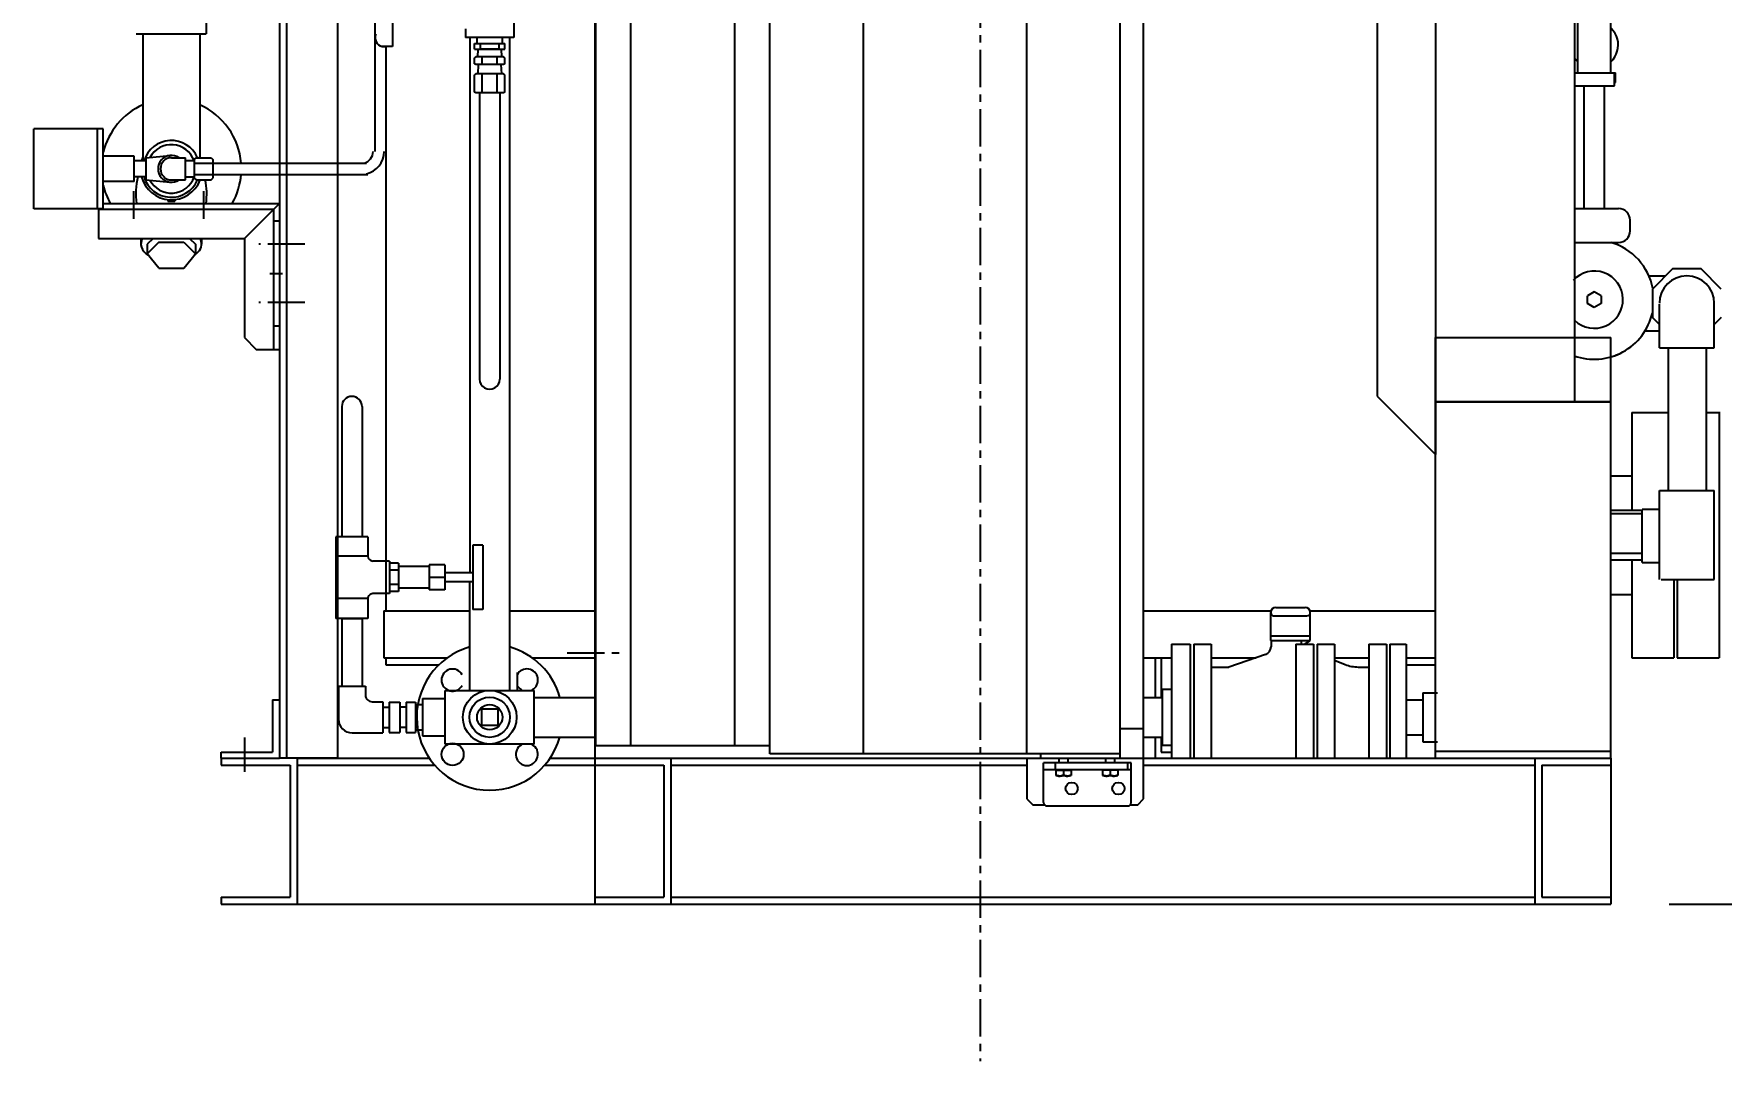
# Model space of a CAD drawing. Extents: x -1519 to 4918, y -4522 to 2416.
# Drawn here: x -810 to 635, y -4522 to -3642 of the extents above; entities that cross this region are included whole.
import ezdxf
from ezdxf.enums import TextEntityAlignment as Align

# ---------------------------------------------------------------- set-up
doc = ezdxf.new("R2010")
doc.units = 0
doc.linetypes.add('CENTER', pattern=[50.8, 31.75, -6.35, 6.35, -6.35])
doc.linetypes.add('DASHED', pattern=[19.05, 12.7, -6.35])
doc.layers.get('0').update_dxf_attribs({"linetype": 'CONTINUOUS'})
doc.layers.get('DEFPOINTS').update_dxf_attribs({"linetype": 'CONTINUOUS'})
doc.layers.add('LY_1', color=7, linetype='CONTINUOUS')
doc.styles.add('MX_NOTE_STANDARD', font='txt.shx', dxfattribs={"bigfont": 'extfont.shx'})
doc.dimstyles.new('MXDIMSTYLE', dxfattribs={"dimscale": 50, "dimtxt": 4, "dimasz": 2.5, "dimexe": 1.8, "dimexo": 1, "dimgap": 1, "dimtad": 1, "dimblk1": 'OPEN30', "dimblk2": 'OPEN30', "dimsah": 1, "dimcen": 2.5, "dimazin": 3, "dimtfac": 1, "dimtmove": 0, "dimatfit": 3})

# ---------------------------------------------------------------- blocks, each defined once
blk = doc.blocks.new('_OPEN30')
at = {"color": 0, "linetype": 'BYBLOCK'}
for p, q in [((-1, 0.267949), (0, 0)), ((0, 0), (-1, -0.267949)), ((0, 0), (-1, 0))]:
    blk.add_line(p, q, dxfattribs=at)
blk = doc.blocks.new('*D1')
at = {"color": 110, "linetype": 'CONTINUOUS'}
for p, q in [((442.500521, -1992.094249), (1851.428651, -1992.094249)), ((1799.999992, -4387.094152), (1799.999992, -1992.094249)), ((590.000259, -4387.094152), (1851.428651, -4387.094152))]:
    blk.add_line(p, q, dxfattribs=at)
at = {"layer": 'DEFPOINTS', "color": 0, "linetype": 'CONTINUOUS'}
for p in [(392.500521, -1992.094249), (1799.999992, -1992.094249), (540.000259, -4387.094152)]:
    blk.add_point(p, dxfattribs=at)
at = {"color": 110, "linetype": 'CONTINUOUS', "xscale": 138.5, "yscale": 138.5, "zscale": 138.5}
for p, rotation in [((1799.999992, -1992.094249), 90), ((1799.999992, -4387.094152), 270)]:
    blk.add_blockref('_OPEN30', p, dxfattribs=dict(at, rotation=rotation))
at = {"color": 110, "linetype": 'CONTINUOUS', "style": 'MX_NOTE_STANDARD'}
blk.add_text('2395', height=200, rotation=90, dxfattribs=at).set_placement((1649.999992, -3556.261063), align=Align.MIDDLE_LEFT)

msp = doc.modelspace()

# ---------------------------------------------------------------- linework, layer by layer
at = {"layer": 'LY_1', "color": 110, "linetype": 'CENTER'}
for p, q in [((0, -2182.584099), (0, -4521.638742)), ((-353.567067, -4172.094327), (-307.577949, -4172.094327))]:
    msp.add_line(p, q, dxfattribs=at)
at = {"layer": 'LY_1', "color": 151, "linetype": 'CONTINUOUS'}
for p, q in [((-330.000086, -2562.094149), (-330.000086, -4262.094149)), ((139.999914, -4237.094149), (139.999914, -2562.094149)), ((-503.336005, -3577.517739), (-503.336005, -3652.670327)), ((-503.335569, -3652.670327), (-512.506101, -3652.670327)), ((-430.262626, -3661.709574), (-429.966129, -3655.094773)), ((-412.716673, -3655.094731), (-427.283585, -3655.094731)), ((-409.737146, -3661.709419), (-410.033643, -3655.094618)), ((-433.000399, -3667.509281), (-433.000399, -3662.523145)), ((-431.904128, -3668.322346), (-432.998758, -3667.508312)), ((-431.900633, -3661.70566), (-432.997712, -3662.521515)), ((-408.095004, -3661.709198), (-431.905254, -3661.709198)), ((-408.095004, -3668.323665), (-431.905254, -3668.323665)), ((-429.852665, -3668.323512), (-430.263222, -3676.312498)), ((-426.500155, -3668.323665), (-426.500155, -3661.709198)), ((-413.500103, -3668.323665), (-413.500103, -3661.709198)), ((-409.737069, -3676.312216), (-410.147581, -3668.3241)), ((-407.000149, -3662.523677), (-408.095129, -3661.709383)), ((-406.999886, -3667.509483), (-408.091367, -3668.321175)), ((-406.999859, -3667.509281), (-406.999859, -3662.523145)), ((-433.000399, -3691.780347), (-433.000399, -3677.125806)), ((-431.904624, -3676.31187), (-432.996106, -3677.123563)), ((-408.095004, -3676.312295), (-431.905254, -3676.312295)), ((-426.500155, -3692.59473), (-426.500155, -3676.312295)), ((-413.500103, -3692.59473), (-413.500103, -3676.312295)), ((-407.000194, -3677.126546), (-408.094824, -3676.312512)), ((-406.999859, -3691.780347), (-406.999859, -3677.125806)), ((-431.90407, -3692.592827), (-432.9987, -3691.778793)), ((-408.095004, -3692.59473), (-431.905254, -3692.59473)), ((-406.998032, -3691.778882), (-408.089513, -3692.590574)), ((-716.991736, -3749.287598), (-717.803527, -3749.287598)), ((-692.490761, -3748.032437), (-680.490813, -3748.032437)), ((-680.490813, -3767.032682), (-680.490813, -3748.032437)), ((-680.490813, -3750.532699), (-672.9909, -3750.532699)), ((-672.9909, -3749.532594), (-672.9909, -3765.532525)), ((-672.9909, -3752.782281), (-525.543914, -3752.782281)), ((-672.990526, -3749.532429), (-671.491081, -3748.032984)), ((-671.490743, -3748.032437), (-658.490691, -3748.032437)), ((-658.490148, -3748.032303), (-656.990087, -3749.532365)), ((-656.99097, -3749.532594), (-656.99097, -3765.532525)), ((-692.490761, -3767.032682), (-680.490813, -3767.032682)), ((-680.490813, -3764.53242), (-672.9909, -3764.53242)), ((-672.9909, -3762.282403), (-524.464464, -3762.282403)), ((-672.990749, -3765.533021), (-671.490996, -3767.032775)), ((-671.490743, -3767.032682), (-658.490691, -3767.032682)), ((-658.489935, -3767.031921), (-656.990489, -3765.532476)), ((139.999922, -4237.094149), (119.999506, -4237.094149)), ((139.999922, -4297.094149), (139.999922, -4237.094149)), ((39.999914, -4262.094149), (39.999914, -4297.094149)), ((67.399922, -4262.094149), (67.399922, -4266.094149)), ((75.399922, -4266.094149), (75.399922, -4262.094149)), ((107.399922, -4262.094149), (107.399922, -4266.094149)), ((115.399922, -4266.094149), (115.399922, -4262.094149)), ((54.399922, -4300.094149), (54.399922, -4266.094149)), ((129.399922, -4266.094149), (54.399922, -4266.094149)), ((129.399922, -4272.094149), (54.399922, -4272.094149)), ((64.399922, -4266.094149), (64.399922, -4272.094149)), ((64.899922, -4272.494149), (64.899922, -4276.898123)), ((64.899922, -4272.494149), (77.899922, -4272.494149)), ((65.549922, -4272.094149), (65.549922, -4272.494149)), ((71.399922, -4272.494149), (71.399922, -4276.898123)), ((77.249922, -4272.494149), (77.249922, -4272.094149)), ((77.899922, -4272.494149), (77.899922, -4276.898123)), ((104.899922, -4272.494149), (104.899922, -4276.898123)), ((117.899922, -4272.494149), (104.899922, -4272.494149)), ((105.549922, -4272.094149), (105.549922, -4272.494149)), ((111.399922, -4272.494149), (111.399922, -4276.898123)), ((117.249922, -4272.494149), (117.249922, -4272.094149)), ((117.899922, -4272.494149), (117.899922, -4276.898123)), ((126.399922, -4272.094149), (126.399922, -4266.094149)), ((129.399922, -4300.094149), (129.399922, -4266.094149)), ((39.999914, -4297.094149), (44.999914, -4302.094149)), ((44.999914, -4302.094149), (55.163854, -4302.094149)), ((57.399922, -4303.094149), (126.399922, -4303.094149)), ((128.63599, -4302.094149), (134.999922, -4302.094149)), ((134.999922, -4302.094149), (139.999922, -4297.094149))]:
    msp.add_line(p, q, dxfattribs=at)
at = {"layer": 'LY_1', "color": 251, "linetype": 'CONTINUOUS'}
for p, q in [((-329.000494, -4251.494149), (-329.000494, -2568.494149)), ((-299.000494, -4251.494149), (-299.000494, -2568.494149)), ((-210.000494, -4251.494149), (-210.000494, -2568.494149)), ((-180.000494, -4258.494149), (-180.000494, -2568.494149)), ((119.999506, -4262.094149), (119.999506, -2568.494149)), ((-100.000494, -4258.494149), (-100.000494, -3071.394154)), ((39.999506, -4258.494149), (39.999506, -3071.394154))]:
    msp.add_line(p, q, dxfattribs=at)
at = {"layer": 'LY_1', "color": 3, "linetype": 'CONTINUOUS'}
for p, q in [((-518.50019, -2705.819309), (-518.50019, -3742.810008)), ((-662.691779, -3610.144231), (-662.691779, -3641.894282)), ((511.849973, -3675.350991), (511.849973, -3627.838174)), ((540.150231, -3675.350991), (540.150231, -3627.838174)), ((-722.691718, -3641.894277), (-662.691779, -3641.894277)), ((-716.991736, -3641.894277), (-716.991736, -3750.63256)), ((-668.391761, -3641.894277), (-668.391761, -3748.032437)), ((-436.999946, -3645.09412), (-436.999946, -4103.512536)), ((-433.000399, -3655.094731), (-433.000399, -3650.094643)), ((-433.000399, -3650.094643), (-406.999859, -3650.094643)), ((-433.000399, -3655.094731), (-406.999859, -3655.094731)), ((-430.850218, -3650.094643), (-430.850218, -3645.09412)), ((-427.999876, -3655.094731), (-427.999876, -3650.094643)), ((-411.999946, -3655.094731), (-411.999946, -3650.094643)), ((-409.15004, -3650.094643), (-409.15004, -3645.09412)), ((-406.999859, -3655.094731), (-406.999859, -3650.094643)), ((-402.999876, -3645.09412), (-402.999876, -4204.094171)), ((509.000068, -3675.350991), (544.2749, -3675.350991)), ((543.300081, -3686.594539), (543.300081, -3675.350991)), ((543.300081, -3683.619511), (544.2749, -3683.619511)), ((544.2749, -3683.619511), (544.2749, -3675.350991)), ((-428.649901, -3692.59473), (-428.649901, -3937.594642)), ((-411.349922, -3692.59473), (-411.349922, -3937.594642)), ((509.000068, -3686.594539), (543.300081, -3686.594539)), ((517.350113, -3791.594189), (517.350113, -3686.594539)), ((534.650092, -3791.594189), (534.650092, -3686.594539)), ((-695.691749, -3783.873589), (-695.691749, -3785.344277)), ((-695.691746, -3785.344277), (-689.691747, -3785.344277)), ((-689.691749, -3783.873589), (-689.691749, -3785.344277)), ((509.000068, -3791.594189), (546.749876, -3791.594189)), ((556.75005, -3810.593998), (556.75005, -3801.594364)), ((-718.691749, -3817.094149), (-718.691749, -3822.044869)), ((-703.291728, -3820.347564), (-713.291737, -3830.219676)), ((-713.291724, -3822.044854), (-713.291724, -3830.219674)), ((-708.276863, -3817.094149), (-713.291705, -3822.044851)), ((-703.29175, -3820.347573), (-682.091738, -3820.347573)), ((-682.091717, -3820.347536), (-672.091717, -3830.219634)), ((-677.106557, -3817.094149), (-672.091717, -3822.044847)), ((-672.091727, -3822.044854), (-672.091727, -3830.219659)), ((-666.691749, -3817.094149), (-666.691749, -3822.044854)), ((510.273087, -3820.594608), (546.749876, -3820.594608)), ((-703.291764, -3842.594323), (-713.291772, -3830.219674)), ((-703.291748, -3842.594308), (-682.091736, -3842.594308)), ((-682.091731, -3842.594313), (-672.091725, -3830.219662)), ((525.999687, -3862.954388), (520.249492, -3866.274264)), ((520.249719, -3872.913944), (520.249719, -3866.274191)), ((525.999983, -3876.233855), (520.249788, -3872.913979)), ((531.750071, -3872.914344), (525.999876, -3876.234221)), ((531.750149, -3866.274277), (525.999954, -3862.9544)), ((531.75005, -3866.274191), (531.75005, -3872.913944)), ((390.000256, -3901.894407), (540.000259, -3901.894407)), ((540.000259, -3956.894332), (540.000259, -3901.894407)), ((589.134868, -3910.893941), (589.134868, -4032.894063)), ((633.000398, -3965.61937), (633.000398, -4176.09431)), ((539.997992, -4052.694739), (566.799924, -4052.694739)), ((567.000032, -4048.903148), (581.70035, -4048.903148)), ((-436.999946, -4204.094171), (-436.999946, -4111.127921)), ((597.00012, -4109.293947), (597.00012, -4176.09431)), ((253.169467, -4133.094607), (278.499493, -4133.094607)), ((248.900058, -4137.505704), (248.900058, -4137.364016)), ((248.900058, -4161.420586), (248.900058, -4137.505704)), ((251.74604, -4140.351687), (279.922484, -4140.351687)), ((282.768466, -4161.420586), (282.768466, -4137.505704)), ((248.900058, -4157.293738), (282.768466, -4157.293738)), ((248.900058, -4161.420586), (282.768466, -4161.420586)), ((249.113681, -4161.420586), (249.113681, -4166.741544)), ((274.870517, -4161.420586), (274.870517, -4164.594415)), ((277.739289, -4164.592202), (282.77215, -4161.418327)), ((-510.600497, -4176.09431), (-456.127928, -4176.09431)), ((-509.000068, -4176.09431), (-509.000068, -4182.094066)), ((-383.871458, -4176.09431), (-330.000086, -4176.09431)), ((140.000261, -4176.09431), (164.000156, -4176.09431)), ((164.000156, -4164.594415), (164.000156, -4262.094153)), ((164.000156, -4164.594415), (180.000522, -4164.594415)), ((180.000522, -4164.594415), (180.000522, -4262.094153)), ((183.0004, -4164.594415), (183.0004, -4262.094153)), ((183.0004, -4164.594415), (197.99979, -4164.594415)), ((183.0004, -4164.594415), (183.0004, -4262.094153)), ((197.99979, -4164.594415), (197.99979, -4262.094153)), ((197.99979, -4176.09431), (236.396571, -4176.09431)), ((244.378069, -4173.365055), (212.999611, -4184.094463)), ((270.5004, -4164.594415), (285.49979, -4164.594415)), ((270.5004, -4164.594415), (270.5004, -4262.094153)), ((285.49979, -4164.594415), (285.49979, -4262.094153)), ((288.499667, -4164.594415), (288.499667, -4262.094153)), ((288.499667, -4164.594415), (303.499929, -4164.594415)), ((303.499929, -4164.594415), (303.499929, -4262.094153)), ((303.499929, -4176.09431), (333.0004, -4176.09431)), ((333.0004, -4164.594415), (333.0004, -4262.094153)), ((333.0004, -4164.594415), (347.999789, -4164.594415)), ((347.999789, -4164.594415), (347.999789, -4262.094153)), ((347.999789, -4164.594415), (347.999789, -4262.094153)), ((350.999667, -4164.594415), (365.00026, -4164.594415)), ((350.999667, -4164.594415), (350.999667, -4262.094153)), ((365.00026, -4164.594415), (365.00026, -4262.094153)), ((365.00026, -4176.09431), (389.997992, -4176.09431)), ((-509.000068, -4182.094066), (-463.373237, -4182.094066)), ((-396.500068, -4188.89469), (-396.500068, -4203.594571)), ((197.99979, -4184.094275), (213.000051, -4184.094275)), ((303.500536, -4178.344355), (312.672871, -4181.98166)), ((323.731339, -4184.094275), (333.0004, -4184.094275)), ((365.00026, -4182.094066), (390.000149, -4182.094066)), ((-458.199914, -4250.094658), (-458.199914, -4204.094171)), ((-458.199914, -4204.094171), (-381.799871, -4204.094171)), ((-381.799871, -4250.094658), (-381.799871, -4204.094171)), ((155.999755, -4203.094519), (164.000156, -4203.094519)), ((155.999755, -4203.094519), (155.999755, -4251.09431)), ((-381.800187, -4210.094379), (-330.000086, -4210.094379)), ((140.000261, -4210.094379), (155.999755, -4210.094379)), ((365.00026, -4212.094153), (378.999981, -4212.094153)), ((378.999981, -4206.094397), (391.829623, -4206.094397)), ((378.999981, -4206.094397), (378.999981, -4248.093996)), ((-412.999911, -4220.094414), (-426.999911, -4220.094414)), ((-426.999911, -4220.094414), (-426.999911, -4234.094414)), ((-412.999911, -4234.094414), (-426.999911, -4234.094414)), ((-412.999911, -4220.094414), (-412.999911, -4234.094414)), ((-381.800187, -4244.094449), (-330.000086, -4244.094449)), ((140.000261, -4244.094449), (155.999755, -4244.094449)), ((365.00026, -4242.09424), (378.999981, -4242.09424)), ((378.999981, -4248.093996), (391.829623, -4248.093996)), ((-585.000142, -4262.094153), (-471.780876, -4262.094153)), ((-381.799871, -4250.094658), (-458.199914, -4250.094658)), ((-368.218946, -4262.094153), (540.000259, -4262.094153)), ((-330.000086, -4262.094153), (-330.000086, -4387.094152)), ((-330.000086, -4262.094153), (140.000261, -4262.094153)), ((-264.999824, -4262.094153), (-264.999824, -4387.094152)), ((155.999755, -4251.09431), (164.000156, -4251.09431)), ((474.999998, -4262.094153), (474.999998, -4387.094152)), ((540.000259, -4262.094153), (540.000259, -4387.094152)), ((-585.000142, -4268.094344), (-467.172527, -4268.094344)), ((-372.827295, -4268.094344), (-271.000016, -4268.094344)), ((-271.000016, -4268.094344), (-271.000016, -4381.094396)), ((-264.999824, -4268.094344), (39.999914, -4268.094344)), ((139.999922, -4268.094344), (474.999998, -4268.094344)), ((480.999754, -4268.094344), (540.000259, -4268.094344)), ((480.999754, -4268.094344), (480.999754, -4381.094396)), ((-650.000086, -4387.094152), (540.000259, -4387.094152)), ((-330.000086, -4381.094396), (-271.000016, -4381.094396)), ((-264.999824, -4381.094396), (474.999998, -4381.094396)), ((480.999754, -4381.094396), (540.000259, -4381.094396))]:
    msp.add_line(p, q, dxfattribs=at)
at = {"layer": 'LY_1', "color": 106, "linetype": 'CONTINUOUS'}
for p, q in [((-600.000155, -2897.094149), (-600.000155, -4262.094149)), ((-550.000155, -4262.094149), (-550.000155, -2897.094149)), ((-594.000155, -3612.094149), (-594.000155, -4262.094149)), ((-606.000155, -4212.094149), (-606.000155, -4257.094149)), ((-606.000155, -4212.094149), (-600.000155, -4212.094149)), ((-650.000155, -4262.094149), (-650.000155, -4257.094149)), ((-650.000155, -4257.094149), (-606.000155, -4257.094149)), ((-650.000155, -4262.094149), (-600.000155, -4262.094149)), ((-550.000155, -4262.094149), (-600.000155, -4262.094149))]:
    msp.add_line(p, q, dxfattribs=at)
at = {"layer": 'LY_1', "color": 10, "linetype": 'CONTINUOUS'}
for p, q in [((340.000285, -3277.09417), (340.000285, -3952.09417)), ((390.000285, -3270.29417), (390.000285, -4002.09417)), ((390.000243, -4262.094156), (390.000243, -3901.89441)), ((389.998087, -4262.09417), (389.998087, -3902.09417)), ((539.998087, -4262.09417), (539.998087, -3902.09417)), ((340.000285, -3952.09417), (390.000285, -4002.09417)), ((389.998087, -3957.09417), (539.99809, -3957.09417)), ((390.000243, -3956.894335), (540.000247, -3956.894335)), ((389.997992, -4262.094167), (539.997992, -4262.094167)), ((389.998087, -4256.09417), (539.998087, -4256.09417))]:
    msp.add_line(p, q, dxfattribs=at)
at = {"layer": 'LY_1', "color": 254, "linetype": 'CONTINUOUS'}
for p, q in [((509.000068, -3543.093618), (509.000068, -3801.598287)), ((-399.250138, -3585.094382), (-399.250138, -3645.09412)), ((-440.75012, -3637.594644), (-440.75012, -3645.09412)), ((-509.000068, -3652.670327), (-509.000068, -4136.094484)), ((-399.250138, -3645.09412), (-440.75012, -3645.09412)), ((509.000068, -3800.524941), (509.000068, -3957.094167)), ((592.980349, -3843.194645), (575.699735, -3860.475257)), ((617.418995, -3843.194182), (592.980519, -3843.194182)), ((634.699679, -3860.475241), (617.41897, -3843.194531)), ((572.742133, -3849.194374), (586.980763, -3849.194374)), ((575.699722, -3860.474979), (575.699722, -3884.913891)), ((628.700036, -3910.893941), (628.700036, -3872.694217)), ((509.000068, -3876.19066), (509.000068, -3885.894377)), ((581.699904, -3890.914165), (575.699618, -3884.913879)), ((581.70035, -3910.893941), (581.70035, -3873.490726)), ((634.699659, -3884.913959), (628.69972, -3890.913897)), ((569.513809, -3896.19406), (581.70035, -3896.19406)), ((581.70035, -3910.893941), (621.564154, -3910.893941)), ((597.379845, -3910.893941), (607.381764, -3910.893941)), ((620.3295, -3910.893941), (628.700036, -3910.893941)), ((622.200228, -4032.894063), (622.200228, -3910.893941)), ((581.70035, -4032.894063), (628.700036, -4032.894063)), ((581.70035, -4109.293947), (581.70035, -4032.894063)), ((628.700036, -4109.293947), (628.700036, -4032.894063)), ((567.000032, -4094.594066), (567.000032, -4049.297697)), ((539.997992, -4086.694373), (567.000032, -4086.694373)), ((567.000032, -4094.594066), (581.70035, -4094.594066)), ((583.238872, -4109.293947), (628.700036, -4109.293947)), ((-510.600497, -4136.094484), (-436.999946, -4136.094484)), ((-510.600497, -4136.094484), (-510.600497, -4176.09431)), ((-402.999876, -4136.094484), (-330.000086, -4136.094484)), ((140.000261, -4136.094484), (249.093191, -4136.094484)), ((282.576206, -4136.094484), (389.997992, -4136.094484))]:
    msp.add_line(p, q, dxfattribs=at)
at = {"layer": 'LY_1', "color": 40, "linetype": 'CONTINUOUS'}
for p, q in [((-750.990761, -3723.33256), (-810.490761, -3723.33256)), ((-810.490761, -3791.73256), (-810.490761, -3723.33256)), ((-755.990761, -3791.73256), (-755.990761, -3723.33256)), ((-750.990761, -3791.73256), (-750.990761, -3723.33256)), ((-724.490761, -3746.72799), (-750.990761, -3746.72799)), ((-724.490761, -3768.33713), (-724.490761, -3746.72799)), ((-714.490761, -3750.63256), (-724.490761, -3750.63256)), ((-714.490761, -3748.03256), (-714.490761, -3767.03256)), ((-714.49076, -3748.032559), (-693.557631, -3746.082155)), ((-724.490761, -3768.33713), (-750.990761, -3768.33713)), ((-714.490761, -3764.432559), (-724.490761, -3764.432559)), ((-714.49076, -3767.03256), (-693.557631, -3768.982964)), ((-750.990761, -3791.73256), (-810.490761, -3791.73256))]:
    msp.add_line(p, q, dxfattribs=at)
at = {"layer": 'LY_1', "color": 22, "linetype": 'CENTER'}
for p, q in [((-725.122018, -3776.691478), (-725.122018, -3800.220334)), ((-665.122018, -3776.691478), (-665.122018, -3800.220334)), ((-608.406115, -3847.094149), (-597.515362, -3847.094149))]:
    msp.add_line(p, q, dxfattribs=at)
at = {"layer": 'LY_1', "color": 12, "linetype": 'CONTINUOUS'}
for p, q in [((-755.122018, -3791.73256), (-755.122018, -3817.094149)), ((-755.122018, -3792.094149), (-605.122018, -3792.094149)), ((-750.990761, -3787.094149), (-600.122018, -3787.094149)), ((-630.122018, -3817.094149), (-600.122018, -3787.094149)), ((-605.122018, -3792.094149), (-605.122018, -3912.094149)), ((-600.122018, -3787.094149), (-600.122018, -3912.094149)), ((-755.122018, -3817.094149), (-630.122018, -3817.094149)), ((-630.122018, -3817.094149), (-630.122018, -3902.094149)), ((-630.122018, -3902.094149), (-620.122018, -3912.094149)), ((-620.122018, -3912.094149), (-600.122018, -3912.094149))]:
    msp.add_line(p, q, dxfattribs=at)
at = {"layer": 'LY_1', "color": 22, "linetype": 'DASHED'}
for p, q in [((-605.122018, -3802.094149), (-600.122018, -3802.094149)), ((-605.122018, -3892.094149), (-600.122018, -3892.094149))]:
    msp.add_line(p, q, dxfattribs=at)
at = {"layer": 'LY_1', "color": 116, "linetype": 'CENTER'}
for p, q in [((-578.203249, -3822.094149), (-617.727129, -3822.094149)), ((-578.203249, -3872.094149), (-617.727129, -3872.094149)), ((-630.000155, -4244.511761), (-630.000155, -4273.736138))]:
    msp.add_line(p, q, dxfattribs=at)
at = {"layer": 'LY_1', "color": 193, "linetype": 'CONTINUOUS'}
for p, q in [((-546.649928, -3961.094556), (-546.649928, -4072.594614)), ((-529.349894, -3961.094556), (-529.349894, -4072.594614)), ((-524.321155, -4072.594556), (-551.678667, -4072.594556)), ((-551.678667, -4072.594556), (-551.678667, -4142.594376)), ((-524.321155, -4072.594556), (-524.321155, -4089.127921)), ((-524.321155, -4089.127921), (-551.678667, -4089.127921)), ((-425.999911, -4079.820228), (-434.461449, -4079.820228)), ((-434.461449, -4079.820228), (-434.461449, -4134.820228)), ((-425.999911, -4079.820228), (-425.999911, -4134.820228)), ((-505.705771, -4093.35869), (-520.090386, -4093.35869)), ((-505.705771, -4093.35869), (-505.705771, -4121.281767)), ((-498.090386, -4095.107045), (-505.705771, -4095.107045)), ((-498.090386, -4101.21363), (-505.705771, -4101.21363)), ((-498.090386, -4095.107045), (-498.090386, -4119.533398)), ((-471.890005, -4098.012536), (-498.090386, -4098.012536)), ((-458.351543, -4096.743305), (-471.890005, -4096.743305)), ((-471.890005, -4096.743305), (-471.890005, -4117.897151)), ((-458.351543, -4096.743305), (-458.351543, -4117.897151)), ((-434.461449, -4103.512536), (-458.351543, -4103.512536)), ((-498.090386, -4113.426813), (-505.705771, -4113.426813)), ((-471.890005, -4116.627921), (-498.090386, -4116.627921)), ((-458.351543, -4107.320228), (-471.890005, -4107.320228)), ((-458.351543, -4117.897151), (-471.890005, -4117.897151)), ((-434.461449, -4111.127921), (-458.351543, -4111.127921)), ((-524.321155, -4125.512536), (-551.678667, -4125.512536)), ((-524.321155, -4125.512536), (-524.321155, -4142.594376)), ((-505.705771, -4121.281767), (-520.090386, -4121.281767)), ((-498.090386, -4119.533398), (-505.705771, -4119.533398)), ((-524.321155, -4142.594376), (-551.678667, -4142.594376)), ((-546.649928, -4142.594376), (-529.349894, -4142.594376)), ((-546.649928, -4142.594376), (-546.649928, -4200.594414)), ((-529.349894, -4142.594376), (-529.349894, -4200.594414)), ((-425.999911, -4134.820228), (-434.461449, -4134.820228)), ((-549.499911, -4200.594414), (-526.499911, -4200.594414)), ((-549.39963, -4200.594414), (-549.39963, -4228.844414)), ((-526.39963, -4200.594414), (-526.39963, -4208.094414)), ((-458.199914, -4250.094658), (-458.199914, -4204.094171)), ((-520.64963, -4213.844414), (-511.39963, -4213.844414)), ((-511.499911, -4213.844414), (-511.499911, -4240.344414)), ((-511.499911, -4218.444415), (-505.999911, -4218.444415)), ((-505.999911, -4214.094414), (-496.999911, -4214.094414)), ((-505.999911, -4214.094414), (-505.999911, -4240.094414)), ((-496.999911, -4214.094414), (-496.999911, -4240.094414)), ((-491.499911, -4218.444415), (-496.999911, -4218.444415)), ((-491.499911, -4214.094414), (-483.499911, -4214.094414)), ((-491.499911, -4214.094414), (-491.499911, -4240.094414)), ((-483.499911, -4214.094414), (-483.499911, -4240.094414)), ((-483.499911, -4216.244414), (-477.499911, -4216.244414)), ((-477.499911, -4211.094659), (-458.199914, -4211.094659)), ((-477.499911, -4211.094659), (-477.499911, -4243.09417)), ((-537.89963, -4240.344414), (-511.39963, -4240.344414)), ((-511.499911, -4235.744414), (-505.999911, -4235.744414)), ((-505.999911, -4240.094414), (-496.999911, -4240.094414)), ((-491.499911, -4235.744414), (-496.999911, -4235.744414)), ((-491.499911, -4240.094414), (-483.499911, -4240.094414)), ((-483.499911, -4237.944415), (-477.499911, -4237.944415)), ((-477.499911, -4243.09417), (-458.199914, -4243.09417))]:
    msp.add_line(p, q, dxfattribs=at)
at = {"layer": 'LY_1', "color": 130, "linetype": 'CONTINUOUS'}
for p, q in [((558.000399, -3966.094572), (589.134868, -3966.094572)), ((558.000399, -3966.094572), (558.000399, -4049.744562)), ((622.200228, -3966.094572), (633.000398, -3966.094572)), ((626.772633, -3966.094572), (633.000398, -3966.094572)), ((539.997992, -4020.294227), (558.000399, -4020.294227)), ((539.997992, -4049.744562), (566.799924, -4049.744562)), ((539.997992, -4092.444757), (566.799924, -4092.444757)), ((558.000399, -4092.444757), (558.000399, -4176.09431)), ((594.000242, -4109.293947), (594.000242, -4176.09431)), ((539.997992, -4121.894655), (558.000399, -4121.894655)), ((149.999999, -4176.09431), (149.999999, -4210.094379)), ((155.000522, -4176.09431), (155.000522, -4210.094379)), ((558.000399, -4176.09431), (594.000242, -4176.09431)), ((597.00012, -4176.09431), (633.000398, -4176.09431)), ((149.999999, -4244.094449), (149.999999, -4262.094153)), ((155.000522, -4244.094449), (155.000522, -4257.094065)), ((149.999999, -4262.094153), (249.999999, -4262.094153)), ((155.000522, -4257.094065), (164.000156, -4257.094065))]:
    msp.add_line(p, q, dxfattribs=at)
at = {"layer": 'LY_1', "color": 5, "linetype": 'CONTINUOUS'}
for p, q in [((-650.000086, -4262.094153), (-650.000086, -4268.094287)), ((-585.000142, -4262.094149), (-585.000142, -4387.094152)), ((-650.000296, -4268.094287), (-591.000279, -4268.094287)), ((-591.000279, -4268.094287), (-591.000279, -4381.094396)), ((-650.000296, -4381.094396), (-591.000279, -4381.094396)), ((-650.000086, -4381.094396), (-650.000086, -4387.094152))]:
    msp.add_line(p, q, dxfattribs=at)
at = {"layer": 'LY_1', "color": 8, "linetype": 'CONTINUOUS'}
for p, q in [((-180.000494, -4251.494149), (-329.000494, -4251.494149)), ((119.999506, -4258.494149), (-180.000494, -4258.494149)), ((51.999506, -4262.094149), (51.999506, -4258.494149))]:
    msp.add_line(p, q, dxfattribs=at)
at = {"layer": 'LY_1', "color": 3, "linetype": 'CONTINUOUS'}
for points in [[(540.149426, -3666.010413), (541.997352, -3663.970447), (543.551482, -3661.750828), (544.789257, -3659.383775), (545.692709, -3656.903651), (546.248724, -3654.346456), (546.44923, -3651.749312), (546.291317, -3649.149918), (545.777277, -3646.586009), (544.914573, -3644.094801), (543.715726, -3641.712458), (542.19814, -3639.473562), (540.383845, -3637.410614), (540.267667, -3637.294648), (540.150547, -3637.17941)], [(508.999708, -3662.609009), (510.329439, -3664.370137), (511.849226, -3666.009323)], [(-717.092988, -3817.094157), (-718.072339, -3818.933564), (-718.598043, -3820.828581), (-718.660703, -3822.745338), (-718.2592, -3824.649575), (-717.40071, -3826.507256), (-716.100577, -3828.285177), (-714.38204, -3829.95156), (-712.275815, -3831.476621)], [(-673.106666, -3831.475987), (-671.368555, -3830.24967), (-669.881692, -3828.926677), (-668.663595, -3827.522598), (-667.728619, -3826.053975), (-667.087779, -3824.538113), (-666.748626, -3822.992874), (-666.715156, -3821.436465), (-666.987765, -3819.887224), (-667.511488, -3818.472579), (-668.290502, -3817.094151)]]:
    msp.add_lwpolyline(points, dxfattribs=at)
at = {"layer": 'LY_1', "color": 151, "linetype": 'CONTINUOUS'}
for points in [[(64.899922, -4276.898123), (65.770572, -4277.073544), (66.641477, -4277.269679), (67.511872, -4277.424385), (68.380993, -4277.475519), (69.136595, -4277.401897), (69.891231, -4277.249689), (70.64548, -4277.066047), (71.399922, -4276.898123)], [(71.399922, -4276.898123), (70.529272, -4277.073544), (69.658367, -4277.269679), (68.787972, -4277.424385), (67.918851, -4277.475519), (67.163248, -4277.401897), (66.408613, -4277.249689), (65.654364, -4277.066047), (64.899922, -4276.898123)], [(71.399922, -4276.898123), (72.270572, -4277.073544), (73.141477, -4277.269679), (74.011872, -4277.424385), (74.880993, -4277.475519), (75.636595, -4277.401897), (76.391231, -4277.249689), (77.14548, -4277.066047), (77.899922, -4276.898123)], [(77.899922, -4276.898123), (77.029272, -4277.073544), (76.158367, -4277.269679), (75.287972, -4277.424385), (74.418851, -4277.475519), (73.663248, -4277.401897), (72.908613, -4277.249689), (72.154364, -4277.066047), (71.399922, -4276.898123)], [(104.899922, -4276.898123), (105.770572, -4277.073544), (106.641477, -4277.269679), (107.511872, -4277.424385), (108.380993, -4277.475519), (109.136595, -4277.401897), (109.891231, -4277.249689), (110.64548, -4277.066047), (111.399922, -4276.898123)], [(111.399922, -4276.898123), (110.529272, -4277.073544), (109.658367, -4277.269679), (108.787972, -4277.424385), (107.918851, -4277.475519), (107.163248, -4277.401897), (106.408613, -4277.249689), (105.654364, -4277.066047), (104.899922, -4276.898123)], [(117.899922, -4276.898123), (117.029272, -4277.073544), (116.158367, -4277.269679), (115.287972, -4277.424385), (114.418851, -4277.475519), (113.663248, -4277.401897), (112.908613, -4277.249689), (112.154364, -4277.066047), (111.399922, -4276.898123)], [(111.399922, -4276.898123), (112.270572, -4277.073544), (113.141477, -4277.269679), (114.011872, -4277.424385), (114.880993, -4277.475519), (115.636595, -4277.401897), (116.391231, -4277.249689), (117.14548, -4277.066047), (117.899922, -4276.898123)]]:
    msp.add_lwpolyline(points, dxfattribs=at)
at = {"layer": 'LY_1', "color": 90, "linetype": 'CONTINUOUS'}
for radius in [23, 17.249999]:
    msp.add_circle((-419.999911, -4227.094414), radius, dxfattribs=at)
at = {"layer": 'LY_1', "color": 3, "linetype": 'CONTINUOUS'}
msp.add_circle((-419.999911, -4227.094414), 10.85, dxfattribs=at)
at = {"layer": 'LY_1', "color": 130, "linetype": 'CONTINUOUS'}
msp.add_circle((-451.820154, -4258.914221), 9.499999, dxfattribs=at)
at = {"layer": 'LY_1', "color": 151, "linetype": 'CONTINUOUS'}
for centre in [(78.399922, -4288.094149), (118.399922, -4288.094149)]:
    msp.add_circle(centre, 5.25, dxfattribs=at)
for centre, radius, start, end in [((-510.586546, -3645.420658), 7.5, 154.501611, 187.421702), ((-510.586546, -3645.420658), 7.5, 180.000036, 284.834151), ((-692.490761, -3757.53256), 9.499999, 89.999982, 269.999946), ((57.399922, -4300.094149), 3, 180, 270), ((126.399922, -4300.094149), 3, 270, 0)]:
    msp.add_arc(centre, radius, start, end, dxfattribs=at)
at = {"layer": 'LY_1', "color": 133, "linetype": 'CONTINUOUS'}
for start, end in [(113.891114, 166.324475), (4.600059, 66.108886), (193.675525, 209.450045), (330.549955, 355.518602)]:
    msp.add_arc((-692.691749, -3757.594277), 60, start, end, dxfattribs=at)
at = {"layer": 'LY_1', "color": 3, "linetype": 'CONTINUOUS'}
for centre, radius, start, end in [((-692.691749, -3757.594277), 24.3, 23.171916, 163.352041), ((-692.691749, -3757.594277), 20.75, 19.89619, 151.524151), ((-529.861716, -3742.810008), 9.999999, 282.724387, 0), ((-529.861716, -3742.810008), 19.5, 282.724387, 0), ((-692.691749, -3757.594277), 26.449997, 156.738825, 164.739801), ((-692.691749, -3757.594277), 26.449997, 21.19273, 23.261175), ((-661.813209, -3779.033776), 61.206329, 166.198593, 187.567367), ((-692.691749, -3757.594277), 26.449997, 194.983224, 339.093773), ((-692.691749, -3757.594277), 24.3, 196.344422, 337.144293), ((-692.691749, -3757.594277), 20.75, 208.068431, 340.465869), ((-723.570335, -3779.033791), 61.20639, 352.432655, 11.307593), ((546.749876, -3801.594364), 10.000001, 0, 89.999982), ((546.749876, -3810.593998), 10.000001, 270.000018, 0), ((525.999666, -3869.594067), 51.000213, 10.761141, 73.899368), ((525.999666, -3869.594067), 24.500275, 226.064088, 137.654485), ((525.999666, -3869.594067), 51.000213, 250.204381, 347.034696), ((525.999666, -3869.594067), 51.000213, 289.749483, 294.316038), ((-419.999911, -3937.594642), 8.65, 179.999964, 359.999983), ((253.169467, -4137.364016), 4.269166, 89.999982, 179.999964), ((278.499493, -4137.364016), 4.269166, 0.000027, 89.999982), ((251.74604, -4137.505704), 2.84611, 179.999964, 270.000001), ((279.922484, -4137.505704), 2.84611, 270.000018, 0), ((242.113385, -4166.741544), 7, 288.877404, 0), ((323.731339, -4154.094188), 29.999978, 248.369137, 270.000018)]:
    msp.add_arc(centre, radius, start, end, dxfattribs=at)
at = {"layer": 'LY_1', "color": 40, "linetype": 'CONTINUOUS'}
msp.add_arc((-692.490761, -3757.53256), 11.5, 55.699926, 304.300074, dxfattribs=at)
at = {"layer": 'LY_1', "color": 254, "linetype": 'CONTINUOUS'}
msp.add_arc((605.199757, -3872.694217), 23.500252, 0, 179.999964, dxfattribs=at)
at = {"layer": 'LY_1', "color": 193, "linetype": 'CONTINUOUS'}
for centre, radius, start, end in [((-537.999911, -3961.094556), 8.650017, 0, 180), ((-520.090386, -4089.127921), 4.230769, 180.000018, 270), ((-520.090386, -4125.512536), 4.230769, 89.999981, 180.000018), ((-520.64963, -4208.094414), 5.75, 179.999981, 270.000018), ((-537.89963, -4228.844414), 11.5, 179.999981, 270.000018)]:
    msp.add_arc(centre, radius, start, end, dxfattribs=at)
at = {"layer": 'LY_1', "color": 130, "linetype": 'CONTINUOUS'}
for centre, radius, start, end in [((-419.999911, -4227.094414), 62.5, 105.783292, 344.216672), ((-419.999911, -4227.094414), 62.5, 15.783314, 74.216672), ((-451.820154, -4195.274172), 9.499999, 28.864031, 331.135931), ((-388.180104, -4195.274172), 9.499999, 298.863687, 151.135967), ((-388.180104, -4195.274172), 9.499999, 208.864033, 241.136349), ((-388.180104, -4258.914221), 9.499999, 118.863651, 61.13635)]:
    msp.add_arc(centre, radius, start, end, dxfattribs=at)

# ---------------------------------------------------------------- dimensions: what is measured, and where the dimension line sits
at = {"layer": 'LY_1', "color": 110, "linetype": 'CONTINUOUS'}
dim = msp.add_linear_dim(base=(1799.999992, -1992.094249), p1=(540.000259, -4387.094152), p2=(392.500521, -1992.094249), angle=90, dimstyle='MXDIMSTYLE', override={"dimasz": 2.77, "dimexe": 1.028573, "dimdec": 0, "dimtzin": 8}, dxfattribs=at)
dim.commit()
dim.dimension.update_dxf_attribs({"geometry": '*D1', "text_midpoint": (1799.999992, -3189.594396), "dimtype": 128})

doc.saveas('drawing.dxf')
